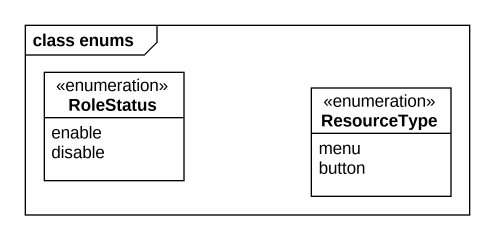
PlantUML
@startuml
mainframe class enums
hide circle
hide empty members
enum RoleStatus {
  enable
  disable
}
enum ResourceType {
  menu
  button
}
@enduml
